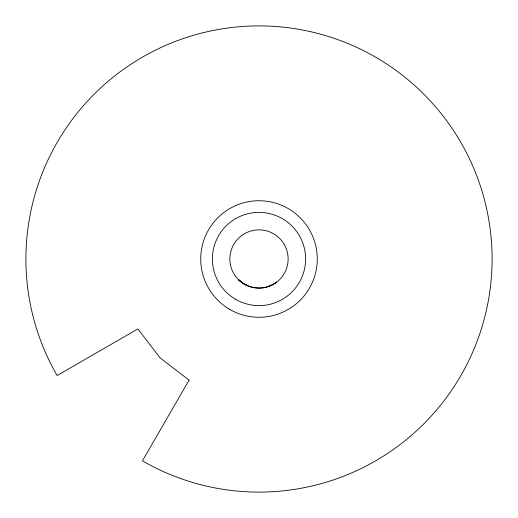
<?xml version="1.0" encoding="UTF-8"?>
<svg xmlns="http://www.w3.org/2000/svg" width="518" height="518" viewBox="0 0 518 518"><rect width="100%" height="100%" fill="white"/><g stroke="black" fill="none" stroke-linecap="round" stroke-linejoin="round"><path stroke-width="0.78" d="M267.741 286.648L273.569 284.233L276.482 281.999C265.559 291.058 248.323 289.471 238.397 279.603L244.431 284.233L246.639 285.146M238.397 279.603L242.405 282.718M242.113 282.452L242.689 282.977M189.07 380.121L142.45 460.871A233.1 233.1 0 0 0 488.558 299.475A233.1 233.1 0 0 0 218.525 29.442A233.1 233.1 0 0 0 57.129 375.55L137.879 328.93L160.101 357.899L189.07 380.121M244.431 284.233A29.137 29.137 0 0 0 288.137 259A29.137 29.137 0 0 0 244.431 233.767A29.137 29.137 0 0 0 244.431 284.233M235.69 299.372A46.62 46.62 0 0 0 305.62 259A46.62 46.62 0 0 0 235.69 218.628A46.62 46.62 0 0 0 235.69 299.372M229.862 309.466A58.275 58.275 0 0 0 317.275 259A58.275 58.275 0 0 0 229.862 208.534A58.275 58.275 0 0 0 229.862 309.466"/></g></svg>
